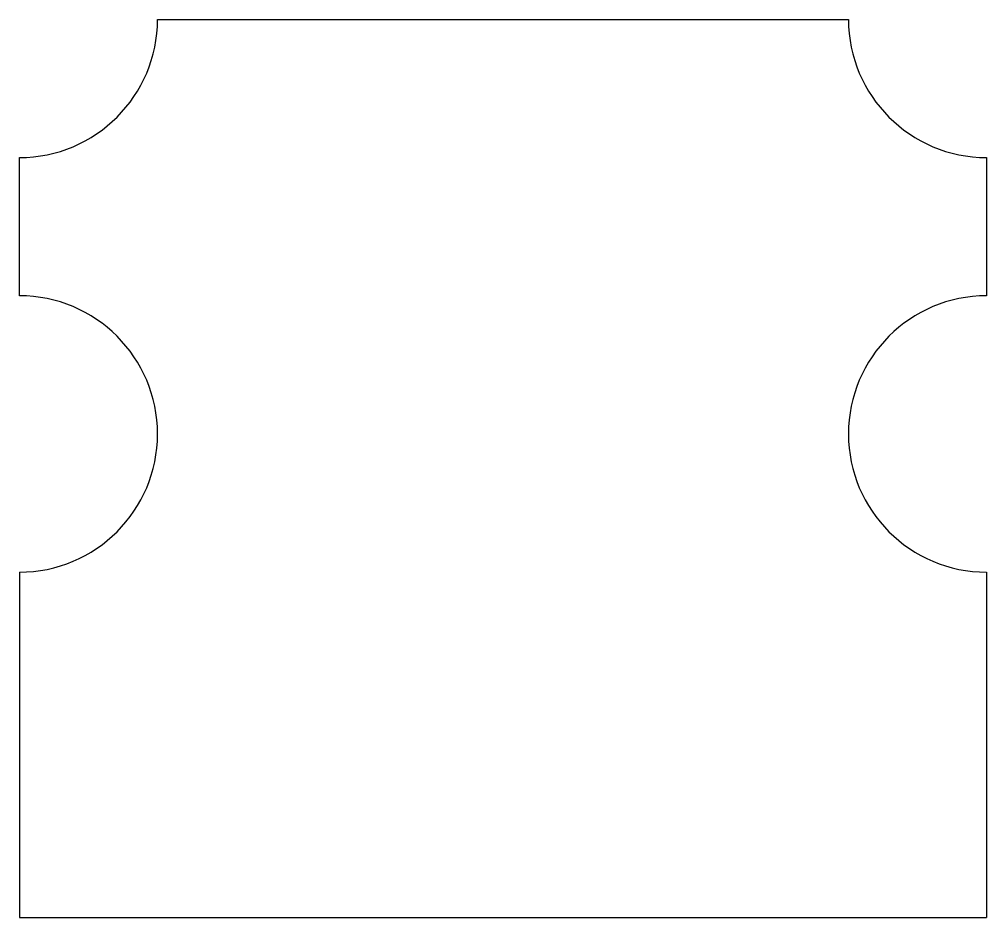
# Model space of a CAD drawing. Header units: millimetres. Extents: x 0 to 28, y 0 to 26.
import ezdxf

# ---------------------------------------------------------------- set-up
doc = ezdxf.new("R2010")
doc.units = ezdxf.units.MM
doc.layers.get('0').update_dxf_attribs({"linetype": 'CONTINUOUS', "lineweight": 25, "true_color": 0x000000})

msp = doc.modelspace()

# ---------------------------------------------------------------- linework, layer by layer
for p, q in [((4, 26), (7, 26)), ((7, 26), (21, 26)), ((21, 26), (24, 26)), ((0, 18), (0, 22)), ((28, 22), (28, 18)), ((0, 10), (0, 0)), ((28, 10), (28, 0)), ((0, 0), (28, 0))]:
    msp.add_line(p, q)
for centre, start, end in [((0, 26), 270, 0), ((28, 26), 180, 270), ((0, 14), 270, 90), ((28, 14), 90, 270)]:
    msp.add_arc(centre, 4, start, end)

doc.saveas('drawing.dxf')
